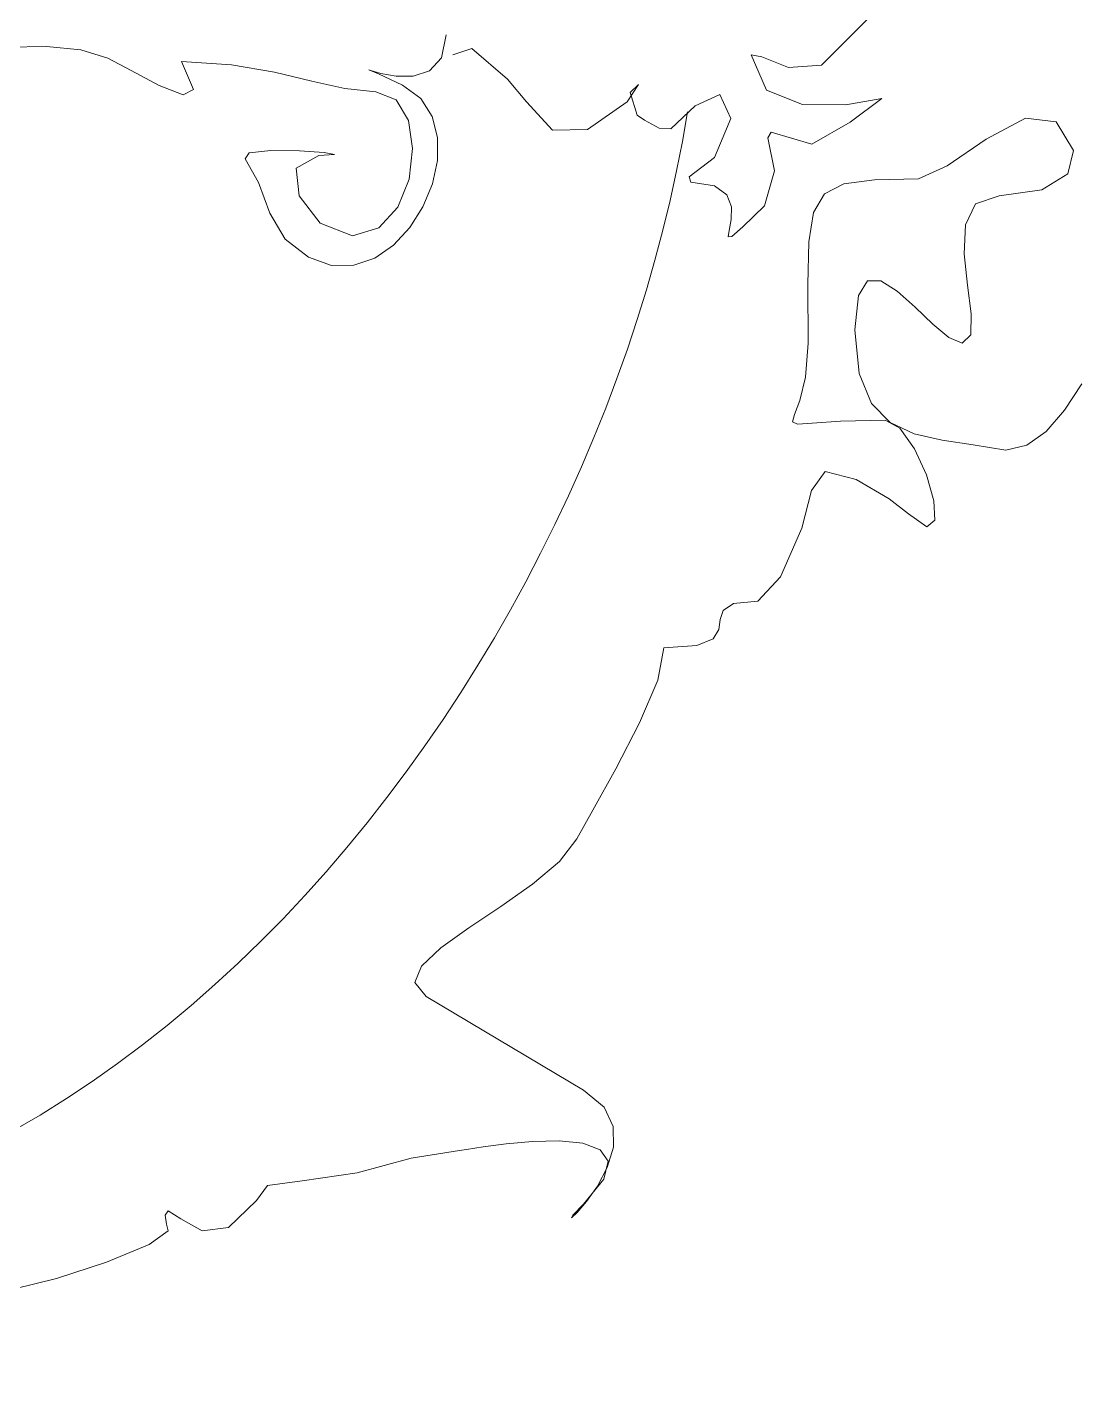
# Model space of a CAD drawing. Header units: centimetres. Extents: x -377343 to 693706, y 194584 to 813780.
# Drawn here: x 170251.27 to 170286.57, y 498018.21 to 498064.19 of the extents above; entities that cross this region are included whole.
import ezdxf

# ---------------------------------------------------------------- set-up
doc = ezdxf.new("R2010")
doc.units = ezdxf.units.CM
doc.layers.add('PIPA', color=11, linetype='Continuous')
doc.layers.add('TEXT', color=7, linetype='Continuous')

msp = doc.modelspace()

# ---------------------------------------------------------------- linework, layer by layer
at = {"layer": 'PIPA', "lineweight": 35, "extrusion": (0, 0.816497, 0.57735), "elevation": 193451.324}
msp.add_lwpolyline([(-421704.212, -325591.681), (-159560.265, -63447.734), (377343.333, -600351.331), (-158232.47, -1135927.133), (-693706.405, -600453.199), (-454216.825, -360963.619)], dxfattribs=at)
at = {"layer": 'TEXT', "color": 2, "linetype": 'Continuous', "lineweight": 13}
for p, q in [((170279.76, 498064.731), (170277.958, 498062.929)), ((170279.76, 498064.731), (170277.958, 498062.929)), ((170265.347, 498063.942), (170265.189, 498063.165)), ((170265.347, 498063.942), (170265.189, 498063.165)), ((170251.918, 498063.547), (170250.6, 498063.528)), ((170251.918, 498063.547), (170250.6, 498063.528)), ((170253.067, 498063.436), (170251.918, 498063.547)), ((170253.067, 498063.436), (170251.918, 498063.547)), ((170253.973, 498063.154), (170253.067, 498063.436)), ((170253.973, 498063.154), (170253.067, 498063.436)), ((170266.214, 498063.484), (170265.572, 498063.267)), ((170266.214, 498063.484), (170265.572, 498063.267)), ((170267.407, 498062.449), (170266.214, 498063.484)), ((170267.407, 498062.449), (170266.214, 498063.484)), ((170275.957, 498063.204), (170275.594, 498063.267)), ((170275.957, 498063.204), (170275.594, 498063.267)), ((170275.594, 498063.267), (170276.106, 498062.088)), ((170275.594, 498063.267), (170276.106, 498062.088)), ((170254.761, 498062.743), (170253.973, 498063.154)), ((170254.761, 498062.743), (170253.973, 498063.154)), ((170256.451, 498063.042), (170256.852, 498062.102)), ((170256.451, 498063.042), (170256.852, 498062.102)), ((170258.135, 498062.936), (170256.451, 498063.042)), ((170258.135, 498062.936), (170256.451, 498063.042)), ((170259.577, 498062.685), (170258.135, 498062.936)), ((170259.577, 498062.685), (170258.135, 498062.936)), ((170265.189, 498063.165), (170264.786, 498062.73)), ((170265.189, 498063.165), (170264.786, 498062.73)), ((170276.845, 498062.841), (170275.957, 498063.204)), ((170276.845, 498062.841), (170275.957, 498063.204)), ((170277.958, 498062.929), (170276.845, 498062.841)), ((170277.958, 498062.929), (170276.845, 498062.841)), ((170255.705, 498062.239), (170254.761, 498062.743)), ((170255.705, 498062.239), (170254.761, 498062.743)), ((170260.829, 498062.385), (170259.577, 498062.685)), ((170260.829, 498062.385), (170259.577, 498062.685)), ((170261.946, 498062.134), (170260.829, 498062.385)), ((170261.946, 498062.134), (170260.829, 498062.385)), ((170262.811, 498062.741), (170262.75, 498062.765)), ((170262.75, 498062.765), (170263.073, 498062.63)), ((170262.811, 498062.741), (170262.75, 498062.765)), ((170262.75, 498062.765), (170263.073, 498062.63)), ((170263.149, 498062.643), (170262.811, 498062.741)), ((170263.149, 498062.643), (170262.811, 498062.741)), ((170263.073, 498062.63), (170263.883, 498062.253)), ((170263.073, 498062.63), (170263.883, 498062.253)), ((170263.661, 498062.552), (170263.149, 498062.643)), ((170263.661, 498062.552), (170263.149, 498062.643)), ((170264.241, 498062.554), (170263.661, 498062.552)), ((170264.241, 498062.554), (170263.661, 498062.552)), ((170264.786, 498062.73), (170264.241, 498062.554)), ((170264.786, 498062.73), (170264.241, 498062.554)), ((170268.049, 498061.69), (170267.407, 498062.449)), ((170268.049, 498061.69), (170267.407, 498062.449)), ((170256.503, 498061.93), (170255.705, 498062.239)), ((170256.503, 498061.93), (170255.705, 498062.239)), ((170256.852, 498062.102), (170256.503, 498061.93)), ((170256.852, 498062.102), (170256.503, 498061.93)), ((170262.982, 498062.028), (170261.946, 498062.134)), ((170262.982, 498062.028), (170261.946, 498062.134)), ((170263.665, 498061.76), (170262.982, 498062.028)), ((170263.665, 498061.76), (170262.982, 498062.028)), ((170263.883, 498062.253), (170264.492, 498061.801)), ((170263.883, 498062.253), (170264.492, 498061.801)), ((170271.815, 498062.274), (170271.427, 498061.69)), ((170271.815, 498062.274), (170271.427, 498061.69)), ((170271.527, 498062.007), (170271.815, 498062.274)), ((170271.527, 498062.007), (170271.815, 498062.274)), ((170271.765, 498061.24), (170271.527, 498062.007)), ((170271.765, 498061.24), (170271.527, 498062.007)), ((170274.543, 498061.941), (170273.717, 498061.553)), ((170274.543, 498061.941), (170273.717, 498061.553)), ((170274.918, 498061.127), (170274.543, 498061.941)), ((170274.918, 498061.127), (170274.543, 498061.941)), ((170276.106, 498062.088), (170277.325, 498061.606)), ((170276.106, 498062.088), (170277.325, 498061.606)), ((170264.076, 498061.068), (170263.665, 498061.76)), ((170264.076, 498061.068), (170263.665, 498061.76)), ((170264.492, 498061.801), (170264.876, 498061.199)), ((170264.492, 498061.801), (170264.876, 498061.199)), ((170268.925, 498060.739), (170268.049, 498061.69)), ((170268.925, 498060.739), (170268.049, 498061.69)), ((170271.427, 498061.69), (170270.101, 498060.764)), ((170271.427, 498061.69), (170270.101, 498060.764)), ((170273.717, 498061.553), (170272.891, 498060.789)), ((170273.717, 498061.553), (170272.891, 498060.789)), ((170277.325, 498061.606), (170278.777, 498061.588)), ((170277.325, 498061.606), (170278.777, 498061.588)), ((170278.777, 498061.588), (170279.985, 498061.803)), ((170278.777, 498061.588), (170279.985, 498061.803)), ((170279.985, 498061.803), (170278.922, 498061.011)), ((170279.985, 498061.803), (170278.922, 498061.011)), ((170264.22, 498060.122), (170264.076, 498061.068)), ((170264.22, 498060.122), (170264.076, 498061.068)), ((170264.876, 498061.199), (170265.057, 498060.492)), ((170264.876, 498061.199), (170265.057, 498060.492)), ((170272.007, 498061.073), (170271.765, 498061.24)), ((170272.007, 498061.073), (170271.765, 498061.24)), ((170272.499, 498060.806), (170272.007, 498061.073)), ((170272.499, 498060.806), (170272.007, 498061.073)), ((170273.454, 498061.353), (170273.283, 498060.362)), ((170273.454, 498061.353), (170273.283, 498060.362)), ((170274.368, 498059.822), (170274.918, 498061.127)), ((170274.368, 498059.822), (170274.918, 498061.127)), ((170278.922, 498061.011), (170277.633, 498060.268)), ((170278.922, 498061.011), (170277.633, 498060.268)), ((170284.819, 498061.143), (170283.49, 498060.438)), ((170285.841, 498061.015), (170284.819, 498061.143)), ((170286.429, 498060.058), (170285.841, 498061.015)), ((170265.057, 498060.492), (170265.052, 498059.722)), ((170265.057, 498060.492), (170265.052, 498059.722)), ((170270.101, 498060.764), (170268.925, 498060.739)), ((170270.101, 498060.764), (170268.925, 498060.739)), ((170272.891, 498060.789), (170272.499, 498060.806)), ((170272.891, 498060.789), (170272.499, 498060.806)), ((170276.269, 498060.677), (170276.161, 498060.485)), ((170276.269, 498060.677), (170276.161, 498060.485)), ((170277.633, 498060.268), (170276.269, 498060.677)), ((170277.633, 498060.268), (170276.269, 498060.677)), ((170258.727, 498059.98), (170259.458, 498060.055)), ((170258.727, 498059.98), (170259.458, 498060.055)), ((170259.458, 498060.055), (170260.42, 498060.043)), ((170259.458, 498060.055), (170260.42, 498060.043)), ((170260.42, 498060.043), (170261.251, 498059.985)), ((170260.42, 498060.043), (170261.251, 498059.985)), ((170264.099, 498059.092), (170264.22, 498060.122)), ((170264.099, 498059.092), (170264.22, 498060.122)), ((170273.283, 498060.362), (170273.087, 498059.368)), ((170273.283, 498060.362), (170273.087, 498059.368)), ((170276.161, 498060.485), (170276.378, 498059.367)), ((170276.161, 498060.485), (170276.378, 498059.367)), ((170283.49, 498060.438), (170282.183, 498059.542)), ((170286.235, 498059.269), (170286.429, 498060.058)), ((170258.59, 498059.776), (170258.727, 498059.98)), ((170258.59, 498059.776), (170258.727, 498059.98)), ((170259.041, 498058.975), (170258.59, 498059.776)), ((170259.041, 498058.975), (170258.59, 498059.776)), ((170261.068, 498059.889), (170260.309, 498059.466)), ((170261.068, 498059.889), (170260.309, 498059.466)), ((170261.588, 498059.919), (170261.068, 498059.889)), ((170261.588, 498059.919), (170261.068, 498059.889)), ((170261.251, 498059.985), (170261.588, 498059.919)), ((170261.251, 498059.985), (170261.588, 498059.919)), ((170265.052, 498059.722), (170264.882, 498058.933)), ((170265.052, 498059.722), (170264.882, 498058.933)), ((170273.517, 498059.167), (170274.368, 498059.822)), ((170273.517, 498059.167), (170274.368, 498059.822)), ((170260.309, 498059.466), (170260.406, 498058.537)), ((170260.309, 498059.466), (170260.406, 498058.537)), ((170273.087, 498059.368), (170272.869, 498058.371)), ((170273.087, 498059.368), (170272.869, 498058.371)), ((170273.567, 498058.988), (170273.517, 498059.167)), ((170273.567, 498058.988), (170273.517, 498059.167)), ((170276.378, 498059.367), (170276.044, 498058.2)), ((170276.378, 498059.367), (170276.044, 498058.2)), ((170282.183, 498059.542), (170281.224, 498059.1)), ((170285.366, 498058.734), (170286.235, 498059.269)), ((170259.416, 498057.949), (170259.041, 498058.975)), ((170259.416, 498057.949), (170259.041, 498058.975)), ((170263.719, 498058.146), (170264.099, 498059.092)), ((170263.719, 498058.146), (170264.099, 498059.092)), ((170264.882, 498058.933), (170264.567, 498058.166)), ((170264.882, 498058.933), (170264.567, 498058.166)), ((170274.36, 498058.868), (170273.567, 498058.988)), ((170274.36, 498058.868), (170273.567, 498058.988)), ((170274.781, 498058.564), (170274.36, 498058.868)), ((170274.781, 498058.564), (170274.36, 498058.868)), ((170278.715, 498058.932), (170278.06, 498058.595)), ((170279.742, 498059.073), (170278.715, 498058.932)), ((170281.224, 498059.1), (170279.742, 498059.073)), ((170283.927, 498058.537), (170285.366, 498058.734)), ((170260.406, 498058.537), (170261.115, 498057.608)), ((170260.406, 498058.537), (170261.115, 498057.608)), ((170272.869, 498058.371), (170272.627, 498057.373)), ((170272.869, 498058.371), (170272.627, 498057.373)), ((170274.935, 498058.158), (170274.781, 498058.564)), ((170274.935, 498058.158), (170274.781, 498058.564)), ((170276.044, 498058.2), (170275.318, 498057.485)), ((170276.044, 498058.2), (170275.318, 498057.485)), ((170278.06, 498058.595), (170277.694, 498057.976)), ((170282.795, 498057.555), (170283.137, 498058.263)), ((170283.137, 498058.263), (170283.927, 498058.537)), ((170259.941, 498057.073), (170259.416, 498057.949)), ((170259.941, 498057.073), (170259.416, 498057.949)), ((170263.082, 498057.454), (170263.719, 498058.146)), ((170263.082, 498057.454), (170263.719, 498058.146)), ((170264.567, 498058.166), (170264.126, 498057.467)), ((170264.567, 498058.166), (170264.126, 498057.467)), ((170274.854, 498057.37), (170274.924, 498057.732)), ((170274.854, 498057.37), (170274.924, 498057.732)), ((170274.924, 498057.732), (170274.935, 498058.158)), ((170274.924, 498057.732), (170274.935, 498058.158)), ((170277.694, 498057.976), (170277.536, 498056.991)), ((170261.115, 498057.608), (170262.194, 498057.186)), ((170261.115, 498057.608), (170262.194, 498057.186)), ((170262.194, 498057.186), (170263.082, 498057.454)), ((170262.194, 498057.186), (170263.082, 498057.454)), ((170264.126, 498057.467), (170263.579, 498056.876)), ((170264.126, 498057.467), (170263.579, 498056.876)), ((170272.627, 498057.373), (170272.363, 498056.375)), ((170272.627, 498057.373), (170272.363, 498056.375)), ((170274.826, 498057.153), (170274.854, 498057.37)), ((170274.826, 498057.153), (170274.854, 498057.37)), ((170275.318, 498057.485), (170274.947, 498057.164)), ((170275.318, 498057.485), (170274.947, 498057.164)), ((170282.754, 498056.587), (170282.795, 498057.555)), ((170260.724, 498056.471), (170259.941, 498057.073)), ((170260.724, 498056.471), (170259.941, 498057.073)), ((170263.579, 498056.876), (170262.946, 498056.438)), ((170263.579, 498056.876), (170262.946, 498056.438)), ((170274.947, 498057.164), (170274.826, 498057.153)), ((170274.947, 498057.164), (170274.826, 498057.153)), ((170277.536, 498056.991), (170277.501, 498055.555)), ((170261.498, 498056.193), (170260.724, 498056.471)), ((170261.498, 498056.193), (170260.724, 498056.471)), ((170262.946, 498056.438), (170262.246, 498056.196)), ((170262.946, 498056.438), (170262.246, 498056.196)), ((170272.363, 498056.375), (170272.076, 498055.376)), ((170272.363, 498056.375), (170272.076, 498055.376)), ((170282.868, 498055.533), (170282.754, 498056.587)), ((170262.246, 498056.196), (170261.498, 498056.193)), ((170262.246, 498056.196), (170261.498, 498056.193)), ((170277.501, 498055.555), (170277.508, 498053.583)), ((170279.198, 498055.178), (170279.505, 498055.673)), ((170279.505, 498055.673), (170279.957, 498055.672)), ((170279.957, 498055.672), (170280.506, 498055.328)), ((170282.993, 498054.565), (170282.868, 498055.533)), ((170272.076, 498055.376), (170271.766, 498054.378)), ((170272.076, 498055.376), (170271.766, 498054.378)), ((170279.085, 498054.033), (170279.198, 498055.178)), ((170280.506, 498055.328), (170281.102, 498054.794)), ((170281.102, 498054.794), (170281.697, 498054.223)), ((170282.981, 498053.857), (170282.993, 498054.565)), ((170271.766, 498054.378), (170271.435, 498053.381)), ((170271.766, 498054.378), (170271.435, 498053.381)), ((170281.697, 498054.223), (170282.242, 498053.768)), ((170279.229, 498052.562), (170279.085, 498054.033)), ((170282.242, 498053.768), (170282.688, 498053.583)), ((170282.688, 498053.583), (170282.981, 498053.857)), ((170271.435, 498053.381), (170271.082, 498052.387)), ((170271.435, 498053.381), (170271.082, 498052.387)), ((170277.508, 498053.583), (170277.421, 498052.437)), ((170271.082, 498052.387), (170270.707, 498051.396)), ((170271.082, 498052.387), (170270.707, 498051.396)), ((170277.421, 498052.437), (170277.232, 498051.658)), ((170279.636, 498051.555), (170279.229, 498052.562)), ((170286.705, 498052.216), (170286.121, 498051.325)), ((170270.707, 498051.396), (170270.311, 498050.409)), ((170270.707, 498051.396), (170270.311, 498050.409)), ((170277.232, 498051.658), (170277.051, 498051.18)), ((170280.263, 498050.913), (170279.636, 498051.555)), ((170286.121, 498051.325), (170285.51, 498050.616)), ((170277.051, 498051.18), (170276.987, 498050.936)), ((170276.987, 498050.936), (170277.151, 498050.862)), ((170277.151, 498050.862), (170277.651, 498050.891)), ((170277.651, 498050.891), (170278.596, 498050.956)), ((170278.596, 498050.956), (170280.098, 498050.993)), ((170280.098, 498050.993), (170280.597, 498050.718)), ((170281.07, 498050.535), (170280.263, 498050.913)), ((170270.311, 498050.409), (170269.894, 498049.427)), ((170270.311, 498050.409), (170269.894, 498049.427)), ((170280.597, 498050.718), (170281.082, 498050.033)), ((170282.015, 498050.32), (170281.07, 498050.535)), ((170285.51, 498050.616), (170284.858, 498050.148)), ((170281.082, 498050.033), (170281.484, 498049.149)), ((170283.056, 498050.168), (170282.015, 498050.32)), ((170284.152, 498049.979), (170283.056, 498050.168)), ((170284.858, 498050.148), (170284.152, 498049.979)), ((170269.894, 498049.427), (170269.457, 498048.45)), ((170269.894, 498049.427), (170269.457, 498048.45)), ((170278.083, 498049.265), (170277.621, 498048.628)), ((170279.127, 498048.994), (170278.083, 498049.265)), ((170280.233, 498048.343), (170279.127, 498048.994)), ((170281.484, 498049.149), (170281.734, 498048.277)), ((170277.621, 498048.628), (170277.304, 498047.364)), ((170269.457, 498048.45), (170268.999, 498047.48)), ((170269.457, 498048.45), (170268.999, 498047.48)), ((170280.886, 498047.84), (170280.233, 498048.343)), ((170281.734, 498048.277), (170281.764, 498047.628)), ((170281.504, 498047.412), (170280.886, 498047.84)), ((170281.764, 498047.628), (170281.504, 498047.412)), ((170268.999, 498047.48), (170268.521, 498046.517)), ((170268.999, 498047.48), (170268.521, 498046.517)), ((170277.304, 498047.364), (170276.586, 498045.725)), ((170268.521, 498046.517), (170268.023, 498045.562)), ((170268.521, 498046.517), (170268.023, 498045.562)), ((170268.023, 498045.562), (170267.506, 498044.616)), ((170268.023, 498045.562), (170267.506, 498044.616)), ((170276.586, 498045.725), (170275.819, 498044.912)), ((170275.819, 498044.912), (170275.006, 498044.825)), ((170267.506, 498044.616), (170266.969, 498043.679)), ((170267.506, 498044.616), (170266.969, 498043.679)), ((170274.652, 498044.6), (170274.554, 498044.292)), ((170275.006, 498044.825), (170274.652, 498044.6)), ((170274.51, 498043.956), (170274.315, 498043.648)), ((170274.554, 498044.292), (170274.51, 498043.956)), ((170266.969, 498043.679), (170266.413, 498042.753)), ((170266.969, 498043.679), (170266.413, 498042.753)), ((170274.315, 498043.648), (170273.768, 498043.423)), ((170272.666, 498043.336), (170272.459, 498042.257)), ((170273.768, 498043.423), (170272.666, 498043.336)), ((170266.413, 498042.753), (170265.838, 498041.837)), ((170266.413, 498042.753), (170265.838, 498041.837)), ((170272.459, 498042.257), (170271.846, 498040.817)), ((170265.838, 498041.837), (170265.245, 498040.934)), ((170265.838, 498041.837), (170265.245, 498040.934)), ((170265.245, 498040.934), (170264.633, 498040.044)), ((170265.245, 498040.934), (170264.633, 498040.044)), ((170271.846, 498040.817), (170271.044, 498039.274)), ((170264.633, 498040.044), (170264.004, 498039.167)), ((170264.633, 498040.044), (170264.004, 498039.167)), ((170264.004, 498039.167), (170263.356, 498038.305)), ((170264.004, 498039.167), (170263.356, 498038.305)), ((170271.044, 498039.274), (170270.27, 498037.887)), ((170263.356, 498038.305), (170262.691, 498037.457)), ((170263.356, 498038.305), (170262.691, 498037.457)), ((170270.27, 498037.887), (170269.738, 498036.917)), ((170262.691, 498037.457), (170262.009, 498036.626)), ((170262.691, 498037.457), (170262.009, 498036.626)), ((170262.009, 498036.626), (170261.311, 498035.812)), ((170262.009, 498036.626), (170261.311, 498035.812)), ((170269.738, 498036.917), (170269.151, 498036.154)), ((170269.151, 498036.154), (170268.25, 498035.393)), ((170261.311, 498035.812), (170260.595, 498035.015)), ((170261.311, 498035.812), (170260.595, 498035.015)), ((170268.25, 498035.393), (170267.185, 498034.649)), ((170260.595, 498035.015), (170259.863, 498034.236)), ((170260.595, 498035.015), (170259.863, 498034.236)), ((170267.185, 498034.649), (170266.107, 498033.933)), ((170259.863, 498034.236), (170259.115, 498033.477)), ((170259.863, 498034.236), (170259.115, 498033.477)), ((170266.107, 498033.933), (170265.166, 498033.259)), ((170259.115, 498033.477), (170258.351, 498032.737)), ((170259.115, 498033.477), (170258.351, 498032.737)), ((170265.166, 498033.259), (170264.513, 498032.641)), ((170258.351, 498032.737), (170257.572, 498032.019)), ((170258.351, 498032.737), (170257.572, 498032.019)), ((170264.513, 498032.641), (170264.297, 498032.092)), ((170257.572, 498032.019), (170256.777, 498031.322)), ((170257.572, 498032.019), (170256.777, 498031.322)), ((170264.297, 498032.092), (170264.671, 498031.624)), ((170264.671, 498031.624), (170269.963, 498028.472)), ((170256.777, 498031.322), (170255.967, 498030.647)), ((170256.777, 498031.322), (170255.967, 498030.647)), ((170255.967, 498030.647), (170255.142, 498029.996)), ((170255.967, 498030.647), (170255.142, 498029.996)), ((170255.142, 498029.996), (170254.303, 498029.368)), ((170255.142, 498029.996), (170254.303, 498029.368)), ((170254.303, 498029.368), (170253.45, 498028.766)), ((170254.303, 498029.368), (170253.45, 498028.766)), ((170253.45, 498028.766), (170252.582, 498028.188)), ((170253.45, 498028.766), (170252.582, 498028.188)), ((170269.963, 498028.472), (170270.654, 498027.905)), ((170252.582, 498028.188), (170251.701, 498027.638)), ((170252.582, 498028.188), (170251.701, 498027.638)), ((170270.654, 498027.905), (170270.958, 498027.252)), ((170251.701, 498027.638), (170250.806, 498027.114)), ((170251.701, 498027.638), (170250.806, 498027.114)), ((170270.958, 498027.252), (170270.964, 498026.559)), ((170266.029, 498026.482), (170265.797, 498026.445)), ((170266.587, 498026.571), (170266.029, 498026.482)), ((170267.364, 498026.673), (170266.587, 498026.571)), ((170268.253, 498026.751), (170267.364, 498026.673)), ((170269.147, 498026.768), (170268.253, 498026.751)), ((170269.94, 498026.688), (170269.147, 498026.768)), ((170270.525, 498026.472), (170269.94, 498026.688)), ((170270.795, 498026.084), (170270.525, 498026.472)), ((170270.964, 498026.559), (170270.758, 498025.875)), ((170264.175, 498026.182), (170262.352, 498025.694)), ((170265.797, 498026.445), (170264.175, 498026.182)), ((170270.643, 498025.487), (170270.795, 498026.084)), ((170262.352, 498025.694), (170260.504, 498025.431)), ((170270.758, 498025.875), (170270.428, 498025.248)), ((170259.337, 498025.273), (170258.97, 498024.764)), ((170260.504, 498025.431), (170259.337, 498025.273)), ((170269.963, 498024.643), (170270.643, 498025.487)), ((170270.428, 498025.248), (170270.061, 498024.726)), ((170258.97, 498024.764), (170258.027, 498023.855)), ((170269.608, 498024.267), (170269.963, 498024.643)), ((170270.061, 498024.726), (170269.743, 498024.356)), ((170256, 498024.418), (170255.9, 498024.268)), ((170255.9, 498024.268), (170255.95, 498023.967)), ((170256.426, 498024.147), (170256, 498024.418)), ((170269.743, 498024.356), (170269.563, 498024.187)), ((170269.563, 498024.187), (170269.608, 498024.267)), ((170256, 498023.742), (170255.36, 498023.284)), ((170255.95, 498023.967), (170256, 498023.742)), ((170257.151, 498023.75), (170256.426, 498024.147)), ((170258.027, 498023.855), (170257.151, 498023.75)), ((170255.36, 498023.284), (170253.93, 498022.695)), ((170253.93, 498022.695), (170252.246, 498022.145)), ((170252.246, 498022.145), (170250.844, 498021.8))]:
    msp.add_line(p, q, dxfattribs=at)

doc.saveas('drawing.dxf')
